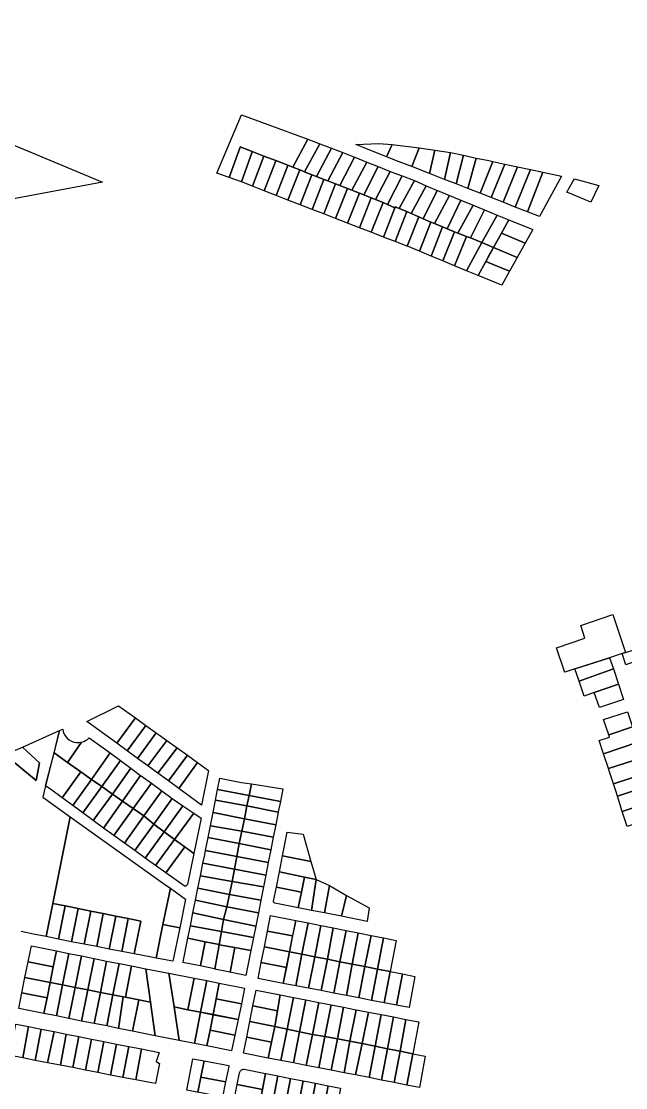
# Model space of a CAD drawing. Header units: millimetres. Extents: x 522658 to 553925, y 7796479 to 7820139.
# Drawn here: x 538934 to 539502, y 7806731 to 7807732 of the extents above; entities that cross this region are included whole.
import ezdxf

# ---------------------------------------------------------------- set-up
doc = ezdxf.new("R2010")
doc.units = ezdxf.units.MM
doc.layers.add('ZONA RESIDENCIAL 2 (ZR_2)', color=2, linetype='Continuous')

msp = doc.modelspace()

# ---------------------------------------------------------------- linework, layer by layer
at = {"layer": 'ZONA RESIDENCIAL 2 (ZR_2)'}
for points in [[(539010.6, 7807581.5), (538875, 7807555.9), (538822.8, 7807556.9), (538822.2, 7807568.1), (538819.3, 7807578.1), (538815.7, 7807587.9), (538811.4, 7807597.4), (538806.4, 7807606.6), (538800.8, 7807615.4), (538794.5, 7807623.7), (538787.6, 7807631.6), (538780.2, 7807638.9), (538772.3, 7807645.7), (538763.9, 7807651.9), (538755, 7807657.4), (538643.8, 7807702.9), (538637.3, 7807719.1), (538642.8, 7807732.5), (538650.5, 7807729.3), (538683, 7807716), (538894, 7807629.8), (539010.6, 7807581.5)], [(539189.4, 7807595.4), (539184.9, 7807597.3), (539173.6, 7807601.6), (539162.3, 7807605.9), (539151.2, 7807610.2), (539139.9, 7807614.6), (539139.8, 7807614.2), (539129.5, 7807585.8), (539118.1, 7807589.8), (539141.2, 7807644.6), (539203.5, 7807621.8), (539189.4, 7807595.4)], [(539189.4, 7807595.4), (539203.5, 7807621.8), (539214.7, 7807617.5), (539200.5, 7807591), (539195.9, 7807592.8), (539189.4, 7807595.4)], [(539200.5, 7807591), (539214.7, 7807617.5), (539225.7, 7807613.2), (539211.8, 7807586.6), (539207.3, 7807588.3), (539200.5, 7807591)], [(539270.2, 7807617.7), (539282.8, 7807616.8), (539277.6, 7807605.2), (539256.5, 7807613.6), (539248.6, 7807616.8), (539270.2, 7807617.7)], [(539277.6, 7807605.2), (539282.8, 7807616.8), (539308.2, 7807613.5), (539301.3, 7807596), (539289.5, 7807600.6), (539277.6, 7807605.2)], [(539151.2, 7807610), (539141.2, 7807581.6), (539129.5, 7807585.8), (539139.8, 7807614.2), (539139.9, 7807614.6), (539151.2, 7807610.2), (539151.2, 7807610)], [(539162.3, 7807605.7), (539151.5, 7807577.5), (539141.2, 7807581.6), (539151.2, 7807610), (539151.2, 7807610.2), (539162.3, 7807605.9), (539162.3, 7807605.7)], [(539173.6, 7807601.4), (539162.5, 7807573.2), (539151.5, 7807577.5), (539162.3, 7807605.7), (539162.3, 7807605.9), (539173.6, 7807601.6), (539173.6, 7807601.4)], [(539211.8, 7807586.6), (539225.7, 7807613.2), (539236.5, 7807609.1), (539222.4, 7807582.5), (539218.7, 7807583.9), (539211.8, 7807586.6)], [(539222.4, 7807582.5), (539236.5, 7807609.1), (539247.4, 7807604.9), (539233.7, 7807578.1), (539229.7, 7807579.7), (539222.4, 7807582.5)], [(539301.3, 7807596), (539308.2, 7807613.5), (539323, 7807611.3), (539318, 7807589.5), (539301.3, 7807596)], [(539318, 7807589.5), (539323, 7807611.3), (539337.8, 7807609.1), (539332, 7807584), (539318, 7807589.5)], [(539332, 7807584), (539337.8, 7807609.1), (539337.8, 7807609.1), (539350, 7807606.6), (539343.1, 7807579.7), (539332, 7807584)], [(539361.9, 7807604), (539354.1, 7807575.4), (539343.1, 7807579.7), (539350, 7807606.6), (539361.9, 7807604)], [(539184.8, 7807597), (539173.8, 7807568.8), (539162.6, 7807573.2), (539162.5, 7807573.2), (539173.6, 7807601.4), (539173.6, 7807601.6), (539184.9, 7807597.3), (539184.8, 7807597)], [(539195.9, 7807592.8), (539184.8, 7807564.5), (539173.8, 7807568.8), (539184.8, 7807597), (539184.9, 7807597.3), (539189.4, 7807595.4), (539195.9, 7807592.8)], [(539233.7, 7807578.1), (539247.4, 7807604.9), (539247.8, 7807604.7), (539259, 7807600.3), (539244.8, 7807573.9), (539241, 7807575.3), (539233.7, 7807578.1)], [(539244.8, 7807573.9), (539259, 7807600.3), (539269.8, 7807596), (539256.3, 7807569.4), (539252.2, 7807571), (539244.8, 7807573.9)], [(539256.3, 7807569.4), (539269.8, 7807596), (539281.1, 7807591.5), (539267.3, 7807565), (539263.1, 7807566.6), (539256.3, 7807569.4)], [(539377.6, 7807600.8), (539365.5, 7807570.9), (539354.1, 7807575.4), (539361.9, 7807604), (539373.8, 7807601.6), (539377.6, 7807600.8)], [(539365.5, 7807570.9), (539377.6, 7807600.8), (539388.9, 7807598.4), (539375.8, 7807566.9), (539365.5, 7807570.9)], [(539400.8, 7807595.9), (539387.2, 7807562.5), (539375.8, 7807566.9), (539388.9, 7807598.4), (539400.8, 7807595.9)], [(539387.2, 7807562.5), (539400.8, 7807595.9), (539413, 7807593.3), (539398.5, 7807558), (539387.2, 7807562.5)], [(539207.3, 7807588.3), (539196.3, 7807560.1), (539184.8, 7807564.5), (539195.9, 7807592.8), (539200.5, 7807591), (539207.3, 7807588.3)], [(539218.7, 7807583.9), (539207.6, 7807555.7), (539196.3, 7807560.1), (539207.3, 7807588.3), (539211.8, 7807586.6), (539218.7, 7807583.9)], [(539267.3, 7807565), (539281.1, 7807591.5), (539292.1, 7807587.3), (539278.5, 7807560.5), (539274.4, 7807562.2), (539267.3, 7807565)], [(539278.5, 7807560.5), (539292.1, 7807587.3), (539303.8, 7807582.8), (539289.5, 7807556.6), (539285.6, 7807558.1), (539285.4, 7807557.4), (539278.5, 7807560.5)], [(539398.5, 7807558), (539413, 7807593.3), (539413, 7807593.3), (539424.5, 7807590.8), (539410.1, 7807553.5), (539398.5, 7807558)], [(539410.1, 7807553.5), (539424.5, 7807590.8), (539441.9, 7807586.9), (539421.5, 7807549.1), (539410.1, 7807553.5)], [(539229.7, 7807579.7), (539218.6, 7807551.5), (539207.6, 7807555.7), (539218.7, 7807583.9), (539222.4, 7807582.5), (539229.7, 7807579.7)], [(539241, 7807575.3), (539229.7, 7807547.2), (539218.6, 7807551.5), (539229.7, 7807579.7), (539233.7, 7807578.1), (539241, 7807575.3)], [(539252.2, 7807571), (539240.9, 7807542.9), (539229.7, 7807547.2), (539241, 7807575.3), (539244.8, 7807573.9), (539252.2, 7807571)], [(539289.5, 7807556.6), (539303.8, 7807582.8), (539314.9, 7807578), (539300.8, 7807552), (539296.6, 7807553.7), (539289.5, 7807556.6)], [(539300.8, 7807552), (539314.9, 7807578), (539325.3, 7807573.5), (539311.9, 7807546.9), (539307.9, 7807548.7), (539300.8, 7807552)], [(539477.1, 7807578.2), (539469.7, 7807562.6), (539457.8, 7807567.5), (539447.2, 7807572), (539452.8, 7807582), (539454.2, 7807584.6), (539477.1, 7807578.2)], [(539263.1, 7807566.6), (539252, 7807538.6), (539240.9, 7807542.9), (539252.2, 7807571), (539256.3, 7807569.4), (539263.1, 7807566.6)], [(539274.4, 7807562.2), (539263.1, 7807534.3), (539252, 7807538.6), (539263.1, 7807566.6), (539267.3, 7807565), (539274.4, 7807562.2)], [(539311.9, 7807546.9), (539325.3, 7807573.5), (539325.4, 7807573.5), (539336.6, 7807568.9), (539322.7, 7807542.4), (539319.1, 7807543.9), (539311.9, 7807546.9)], [(539322.7, 7807542.4), (539336.6, 7807568.9), (539347.4, 7807564.5), (539334.4, 7807537.6), (539330.1, 7807539.4), (539322.7, 7807542.4)], [(539285.4, 7807557.4), (539274.7, 7807529.8), (539263.1, 7807534.3), (539274.4, 7807562.2), (539278.5, 7807560.5), (539285.4, 7807557.4)], [(539296.6, 7807553.7), (539285.7, 7807525.5), (539274.7, 7807529.8), (539285.4, 7807557.4), (539285.6, 7807558.1), (539289.5, 7807556.6), (539296.6, 7807553.7)], [(539334.4, 7807537.6), (539347.4, 7807564.5), (539359, 7807559.8), (539344.6, 7807533.5), (539341.6, 7807534.7), (539334.4, 7807537.6)], [(539344.6, 7807533.5), (539359, 7807559.8), (539369.5, 7807555.5), (539356.5, 7807529), (539352.8, 7807530.4), (539344.6, 7807533.5)], [(539356.5, 7807529), (539369.5, 7807555.5), (539381.5, 7807550.5), (539367.2, 7807524.6), (539356.5, 7807529)], [(539307.9, 7807548.7), (539297, 7807521.2), (539285.7, 7807525.5), (539296.6, 7807553.7), (539300.8, 7807552), (539307.9, 7807548.7)], [(539319.1, 7807543.9), (539308.4, 7807516.5), (539297.2, 7807521.1), (539297, 7807521.2), (539307.9, 7807548.7), (539311.9, 7807546.9), (539319.1, 7807543.9)], [(539367.2, 7807524.6), (539381.5, 7807550.5), (539392.5, 7807546.1), (539385.5, 7807533.3), (539378.2, 7807520), (539367.2, 7807524.6)], [(539407.8, 7807523.9), (539385.5, 7807533.3), (539392.5, 7807546.1), (539415, 7807536.8), (539407.8, 7807523.9)], [(539330.1, 7807539.4), (539319.5, 7807511.9), (539308.4, 7807516.5), (539319.1, 7807543.9), (539322.7, 7807542.4), (539330.1, 7807539.4)], [(539319.5, 7807511.9), (539330.1, 7807539.4), (539334.4, 7807537.6), (539341.6, 7807534.7), (539330.4, 7807507.4), (539319.5, 7807511.9)], [(539352.8, 7807530.4), (539341.6, 7807502.8), (539330.4, 7807507.4), (539341.6, 7807534.7), (539344.6, 7807533.5), (539352.8, 7807530.4)], [(539341.6, 7807502.8), (539352.8, 7807530.4), (539356.5, 7807529), (539367.2, 7807524.6), (539352.6, 7807498.2), (539341.6, 7807502.8)], [(539407.8, 7807523.9), (539400.5, 7807510.7), (539378.2, 7807520), (539385.5, 7807533.3), (539407.8, 7807523.9)], [(539352.6, 7807498.2), (539367.2, 7807524.6), (539378.2, 7807520), (539370.8, 7807506.9), (539363.7, 7807493.7), (539352.6, 7807498.2)], [(539396.9, 7807504.2), (539393.2, 7807497.6), (539370.8, 7807506.9), (539374.5, 7807513.4), (539378.2, 7807520), (539400.5, 7807510.7), (539396.9, 7807504.2)], [(539370.8, 7807506.9), (539393.2, 7807497.6), (539385.8, 7807484.5), (539363.7, 7807493.7), (539370.8, 7807506.9)], [(539454.6, 7807124.2), (539445.1, 7807120.9), (539444.9, 7807121.3), (539444.9, 7807121.5), (539437.4, 7807143.9), (539464, 7807153), (539460.3, 7807164.8), (539490.3, 7807175.1), (539502.3, 7807139.5), (539502.3, 7807139.4), (539499, 7807138.4), (539497.2, 7807137.8), (539487.3, 7807134.6), (539454.9, 7807124.3), (539454.6, 7807124.2)], [(539499, 7807138.4), (539502.3, 7807139.4), (539533.6, 7807149.6), (539536.8, 7807139.9), (539525, 7807136.1), (539524.7, 7807136), (539502.5, 7807128), (539499, 7807138.4)], [(539490.8, 7807124), (539458.5, 7807112.7), (539454.6, 7807124.2), (539487.3, 7807134.6), (539490.8, 7807124)], [(539467.9, 7807115.9), (539490.8, 7807124), (539495.5, 7807109.6), (539472.8, 7807101.9), (539463.3, 7807098.4), (539458.5, 7807112.7), (539467.9, 7807115.9)], [(539472.8, 7807101.9), (539495.5, 7807109.6), (539500.3, 7807095.3), (539477.7, 7807087.9), (539472.8, 7807101.9)], [(539041.6, 7807078), (539023.9, 7807054.2), (538995.8, 7807074.6), (539025.6, 7807089.5), (539041.6, 7807078)], [(539051.3, 7807071), (539033.6, 7807047.1), (539023.9, 7807054.2), (539041.6, 7807078), (539051.3, 7807071)], [(539508.9, 7807069.7), (539486.4, 7807062.2), (539481.5, 7807076.6), (539504.2, 7807083.7), (539508.9, 7807069.7)], [(538990.9, 7807055.2), (538977.5, 7807036.3), (538965, 7807045.2), (538970.2, 7807066.3), (538973.1, 7807067.5), (538973.6, 7807065.1), (538974.5, 7807062.9), (538975.8, 7807060.8), (538977.4, 7807058.9), (538979.2, 7807057.4), (538981.4, 7807056.2), (538983.6, 7807055.3), (538986, 7807054.9), (538988.5, 7807054.8), (538990.9, 7807055.2)], [(539061.1, 7807064), (539043.4, 7807040), (539033.6, 7807047.1), (539051.3, 7807071), (539061.1, 7807064)], [(539513.8, 7807055.4), (539481.5, 7807044.2), (539477.4, 7807056.8), (539487.1, 7807060), (539486.4, 7807062.2), (539508.9, 7807069.7), (539513.8, 7807055.4)], [(539017.7, 7807045.1), (539000.1, 7807020.3), (538990.1, 7807027.3), (538977.5, 7807036.3), (538990.9, 7807055.2), (538992.9, 7807055.8), (538994.7, 7807056.7), (538996.5, 7807057.8), (538998, 7807059.2), (539017.7, 7807045.1)], [(539071.1, 7807056.8), (539053, 7807033), (539043.4, 7807040), (539061.1, 7807064), (539071.1, 7807056.8)], [(539080.7, 7807049.8), (539062.6, 7807026), (539053, 7807033), (539071.1, 7807056.8), (539080.7, 7807049.8)], [(539518.6, 7807040.9), (539486.1, 7807030.5), (539481.5, 7807044.2), (539513.8, 7807055.4), (539518.6, 7807040.9)], [(538917.4, 7807044.7), (538928.6, 7807047.6), (538935.2, 7807050.5), (538951.2, 7807035.9), (538948.3, 7807019.3), (538917.4, 7807044.7)], [(538990.1, 7807027.3), (538972.6, 7807003.1), (538962.9, 7807010.1), (538957.1, 7807014.2), (538965, 7807045.2), (538977.5, 7807036.3), (538990.1, 7807027.3)], [(539000.1, 7807020.3), (539017.7, 7807045.1), (539027.3, 7807038.1), (539009.8, 7807013.5), (539000.1, 7807020.3)], [(539090.3, 7807042.9), (539072.5, 7807018.8), (539062.6, 7807026), (539080.7, 7807049.8), (539090.3, 7807042.9)], [(539009.8, 7807013.5), (539027.3, 7807038.1), (539037.2, 7807030.7), (539019.8, 7807006.5), (539009.8, 7807013.5)], [(539099.8, 7807036.1), (539082.2, 7807011.8), (539072.5, 7807018.8), (539090.3, 7807042.9), (539099.8, 7807036.1)], [(539110.3, 7807028.5), (539103.7, 7806996.1), (539082.2, 7807011.8), (539099.8, 7807036.1), (539110.3, 7807028.5)], [(539523.4, 7807026.8), (539490.8, 7807016.1), (539486.8, 7807028.3), (539486.1, 7807030.5), (539518.6, 7807040.9), (539523.4, 7807026.8)], [(538972.6, 7807003.1), (538990.1, 7807027.3), (539000.1, 7807020.3), (538982.6, 7806995.8), (538972.6, 7807003.1)], [(539019.8, 7807006.5), (539037.2, 7807030.7), (539046.4, 7807023.9), (539029.4, 7806999.8), (539019.8, 7807006.5)], [(539527.2, 7807015.4), (539494.8, 7807004.5), (539493.1, 7807009.5), (539490.8, 7807016.1), (539523.4, 7807026.8), (539527.2, 7807015.4)], [(538982.6, 7806995.8), (539000.1, 7807020.3), (539009.8, 7807013.5), (538992.2, 7806988.8), (538982.6, 7806995.8)], [(539029.4, 7806999.8), (539046.4, 7807023.9), (539046.8, 7807023.6), (539056.5, 7807016.6), (539039.5, 7806992.8), (539029.4, 7806999.8)], [(539039.5, 7806992.8), (539056.5, 7807016.6), (539066.3, 7807009.4), (539049.4, 7806985.9), (539039.5, 7806992.8)], [(539150.5, 7807016), (539148.3, 7807005.3), (539118.8, 7807010.9), (539120.9, 7807021.4), (539141.1, 7807017.5), (539150.5, 7807016)], [(539148.3, 7807005.3), (539150.5, 7807016), (539180.1, 7807011.3), (539177.8, 7806999.6), (539148.3, 7807005.3)], [(539494.8, 7807004.5), (539527.2, 7807015.4), (539532, 7807001.2), (539499, 7806990), (539494.8, 7807004.5)], [(538992.2, 7806988.8), (539009.8, 7807013.5), (539019.8, 7807006.5), (539001.9, 7806981.7), (538992.2, 7806988.8), (538992.2, 7806988.8)], [(539001.9, 7806981.7), (539019.8, 7807006.5), (539029.4, 7806999.8), (539011.6, 7806974.6), (539001.9, 7806981.7)], [(539049.4, 7806985.9), (539066.3, 7807009.4), (539076.1, 7807002.3), (539058.7, 7806978.3), (539049.4, 7806985.9)], [(539148.3, 7807005.3), (539146.3, 7806995.3), (539116.8, 7807000.9), (539118.8, 7807010.9), (539148.3, 7807005.3)], [(539146.3, 7806995.3), (539148.3, 7807005.3), (539177.8, 7806999.6), (539175.8, 7806989.7), (539175.8, 7806989.6), (539146.3, 7806995.3)], [(539011.6, 7806974.6), (539029.4, 7806999.8), (539039.5, 7806992.8), (539021.3, 7806967.5), (539011.6, 7806974.6)], [(539058.7, 7806978.3), (539076.1, 7807002.3), (539086, 7806995.5), (539068.6, 7806971), (539058.7, 7806978.3)], [(539068.6, 7806971), (539086, 7806995.5), (539096.3, 7806988.5), (539078.3, 7806963.9), (539068.6, 7806971)], [(539146.3, 7806995.3), (539143.9, 7806983.3), (539114.5, 7806989.1), (539116.8, 7807000.9), (539146.3, 7806995.3)], [(539143.9, 7806983.3), (539146.3, 7806995.3), (539175.8, 7806989.6), (539173.4, 7806977.6), (539143.9, 7806983.3)], [(539499, 7806990), (539532, 7807001.2), (539536.8, 7806986.7), (539503.8, 7806976.1), (539499, 7806990)], [(538963.8, 7806903.8), (538980.1, 7806985.2), (539070.1, 7806921), (539074.4, 7806918), (539067.4, 7806883.8), (539061, 7806852.4), (539056.6, 7806853.2), (539040.4, 7806856.3), (539046.6, 7806887.1), (539034.8, 7806889.5), (539023.1, 7806891.8), (539011.3, 7806894.2), (538999.5, 7806896.6), (538987.8, 7806899), (538975.4, 7806901.4), (538963.8, 7806903.8)], [(539021.3, 7806967.5), (539039.5, 7806992.8), (539049.4, 7806985.9), (539031.1, 7806960.4), (539021.3, 7806967.5)], [(539031.1, 7806960.4), (539049.4, 7806985.9), (539058.7, 7806978.3), (539040.8, 7806953.5), (539031.1, 7806960.4)], [(539078.3, 7806963.9), (539096.3, 7806988.5), (539103.3, 7806983.7), (539096.4, 7806950.7), (539078.3, 7806963.9)], [(539143.9, 7806983.3), (539141.5, 7806971.7), (539112, 7806976.8), (539114.5, 7806989.1), (539143.9, 7806983.3)], [(539040.8, 7806953.5), (539058.7, 7806978.3), (539068.6, 7806971), (539050.8, 7806946.3), (539040.8, 7806953.5)], [(539141.5, 7806971.7), (539139.1, 7806959.9), (539109.8, 7806965.6), (539112, 7806976.8), (539141.5, 7806971.7)], [(539141.5, 7806971.7), (539143.9, 7806983.3), (539173.4, 7806977.6), (539171.1, 7806965.9), (539141.5, 7806971.7)], [(539050.8, 7806946.3), (539068.6, 7806971), (539078.3, 7806963.9), (539060.5, 7806939.4), (539050.8, 7806946.3)], [(539139.1, 7806959.9), (539136.8, 7806947.8), (539107.4, 7806953.5), (539109.8, 7806965.6), (539139.1, 7806959.9)], [(539139.1, 7806959.9), (539141.5, 7806971.7), (539171.1, 7806965.9), (539168.8, 7806954.1), (539139.1, 7806959.9)], [(539199.1, 7806968.7), (539206.5, 7806943), (539179.8, 7806948.4), (539184.2, 7806970.7), (539199.1, 7806968.7)], [(539088, 7806956.8), (539070.2, 7806932.4), (539060.5, 7806939.4), (539078.3, 7806963.9), (539088, 7806956.8)], [(539070.2, 7806932.4), (539088, 7806956.8), (539096.4, 7806950.7), (539090.3, 7806921.5), (539090.1, 7806921.1), (539089.9, 7806920.8), (539089.6, 7806920.5), (539089.3, 7806920.3), (539088.9, 7806920.2), (539088.5, 7806920.1), (539088.1, 7806920), (539087.7, 7806920.1), (539087.3, 7806920.2), (539070.2, 7806932.4)], [(539136.8, 7806947.8), (539139.1, 7806959.9), (539168.8, 7806954.1), (539166.4, 7806942.1), (539136.8, 7806947.8)], [(539136.8, 7806947.8), (539134.6, 7806935.9), (539105, 7806941.7), (539106.6, 7806949.4), (539107.4, 7806953.5), (539136.8, 7806947.8)], [(539134.6, 7806935.9), (539136.8, 7806947.8), (539166.4, 7806942.1), (539164, 7806930.2), (539134.6, 7806935.9)], [(539206.5, 7806943), (539211.3, 7806926.2), (539200.5, 7806928.4), (539176.8, 7806933.4), (539179.8, 7806948.4), (539206.5, 7806943)], [(539134.6, 7806935.9), (539132.4, 7806924.5), (539102.6, 7806929.7), (539105, 7806941.7), (539134.6, 7806935.9)], [(539132.4, 7806924.5), (539134.6, 7806935.9), (539164, 7806930.2), (539161.9, 7806919.2), (539132.4, 7806924.5)], [(539132.4, 7806924.5), (539130, 7806912), (539100.3, 7806918.1), (539102.6, 7806929.7), (539132.4, 7806924.5)], [(539130, 7806912), (539132.4, 7806924.5), (539161.9, 7806919.2), (539159.4, 7806906.7), (539130, 7806912)], [(539197.6, 7806914.2), (539174, 7806919), (539176.8, 7806933.4), (539200.5, 7806928.4), (539197.6, 7806914.2)], [(539211.3, 7806926.2), (539207, 7806897.2), (539194.6, 7806899.7), (539197.6, 7806914.2), (539200.5, 7806928.4), (539211.3, 7806926.2)], [(539224, 7806920.7), (539219.3, 7806894.8), (539207, 7806897.2), (539211.3, 7806926.2), (539224, 7806920.7)], [(539067.4, 7806883.8), (539074.4, 7806918), (539088.7, 7806907.8), (539083.1, 7806880.8), (539067.4, 7806883.8)], [(539127.3, 7806900.5), (539098, 7806906.7), (539100.3, 7806918.1), (539130, 7806912), (539127.3, 7806900.5)], [(539197.6, 7806914.2), (539194.6, 7806899.7), (539172.5, 7806904), (539172.2, 7806904.2), (539172, 7806904.3), (539171.8, 7806904.5), (539171.6, 7806904.8), (539171.5, 7806905), (539171.4, 7806905.3), (539171.4, 7806905.6), (539171.4, 7806905.9), (539174, 7806919), (539197.6, 7806914.2)], [(539219.3, 7806894.8), (539224, 7806920.7), (539239.8, 7806911.2), (539235.2, 7806891.7), (539219.3, 7806894.8)], [(539127.3, 7806900.5), (539124.4, 7806888.8), (539095.6, 7806894.8), (539098, 7806906.7), (539127.3, 7806900.5)], [(539157.1, 7806895), (539127.3, 7806900.5), (539130, 7806912), (539159.4, 7806906.7), (539157.1, 7806895)], [(539261.2, 7806899.5), (539259.5, 7806886.8), (539235.2, 7806891.7), (539239.8, 7806911.2), (539261.2, 7806899.5)], [(538975.4, 7806901.4), (538969.2, 7806870.2), (538957.6, 7806872.6), (538963.8, 7806903.8), (538975.4, 7806901.4)], [(538969.2, 7806870.2), (538975.4, 7806901.4), (538987.8, 7806899), (538981.5, 7806867.8), (538969.2, 7806870.2)], [(538993.3, 7806865.5), (538981.5, 7806867.8), (538987.8, 7806899), (538999.5, 7806896.6), (538993.3, 7806865.5)], [(539005.1, 7806863.2), (538993.3, 7806865.5), (538999.5, 7806896.6), (539011.3, 7806894.2), (539005.1, 7806863.2)], [(539016.9, 7806860.9), (539005.1, 7806863.2), (539011.3, 7806894.2), (539023.1, 7806891.8), (539016.9, 7806860.9)], [(539124.4, 7806888.8), (539122.5, 7806877.3), (539093.2, 7806882.8), (539095.6, 7806894.8), (539124.4, 7806888.8)], [(539157.1, 7806895), (539154.6, 7806882.4), (539124.4, 7806888.8), (539127.3, 7806900.5), (539157.1, 7806895)], [(539028.7, 7806858.6), (539016.9, 7806860.9), (539023.1, 7806891.8), (539034.8, 7806889.5), (539028.7, 7806858.6)], [(539040.4, 7806856.3), (539028.7, 7806858.6), (539034.8, 7806889.5), (539046.6, 7806887.1), (539040.4, 7806856.3)], [(539061, 7806852.4), (539067.4, 7806883.8), (539083.1, 7806880.8), (539076.7, 7806849.4), (539061, 7806852.4)], [(539122.5, 7806877.3), (539124.4, 7806888.8), (539154.6, 7806882.4), (539152.4, 7806871.6), (539122.5, 7806877.3)], [(539189.3, 7806873.2), (539165.7, 7806877.7), (539168.6, 7806892.4), (539192.2, 7806887.7), (539189.3, 7806873.2)], [(539186.4, 7806858.3), (539192.2, 7806887.7), (539203.9, 7806885.4), (539198, 7806856), (539186.4, 7806858.3)], [(539198, 7806856), (539203.9, 7806885.4), (539215.8, 7806883.1), (539210, 7806853.7), (539198, 7806856)], [(539122.5, 7806877.3), (539120.3, 7806865), (539120.1, 7806865.1), (539107, 7806867.8), (539090.8, 7806871.2), (539093.2, 7806882.8), (539122.5, 7806877.3)], [(539120.3, 7806865), (539122.5, 7806877.3), (539152.4, 7806871.6), (539150, 7806859.6), (539135, 7806862.3), (539120.3, 7806865)], [(539189.3, 7806873.2), (539186.4, 7806858.3), (539162.7, 7806862.9), (539165.7, 7806877.7), (539189.3, 7806873.2)], [(539210, 7806853.7), (539215.8, 7806883.1), (539227.5, 7806880.7), (539221.9, 7806851.3), (539210, 7806853.7)], [(539221.9, 7806851.3), (539227.5, 7806880.7), (539239.5, 7806878.3), (539233.8, 7806849), (539221.9, 7806851.3)], [(539233.8, 7806849), (539239.5, 7806878.3), (539250.9, 7806876.1), (539245.4, 7806846.7), (539233.8, 7806849)], [(539245.4, 7806846.7), (539250.9, 7806876.1), (539263, 7806873.7), (539257.2, 7806844.4), (539245.4, 7806846.7)], [(538940.6, 7806848.9), (538943.7, 7806864), (538967.2, 7806859.2), (538964.2, 7806844.2), (538940.6, 7806848.9)], [(539102.6, 7806845.3), (539102.5, 7806845), (539086.2, 7806848.4), (539086.3, 7806848.9), (539090.8, 7806871.2), (539107, 7806867.8), (539102.6, 7806845.3)], [(539120.3, 7806865), (539116.1, 7806842.1), (539115.7, 7806842.2), (539102.5, 7806845), (539102.6, 7806845.3), (539107, 7806867.8), (539120.1, 7806865.1), (539120.3, 7806865)], [(539116.1, 7806842.1), (539120.3, 7806865), (539135, 7806862.3), (539130.4, 7806839.2), (539130.3, 7806839.1), (539116.1, 7806842.1)], [(539257.2, 7806844.4), (539263, 7806873.7), (539274.7, 7806871.3), (539269.1, 7806842.1), (539257.2, 7806844.4)], [(539269.1, 7806842.1), (539274.7, 7806871.3), (539286.7, 7806869), (539281, 7806839.8), (539269.1, 7806842.1)], [(538978.9, 7806856.8), (538973, 7806827.3), (538961.3, 7806829.6), (538964.2, 7806844.2), (538967.2, 7806859.2), (538978.9, 7806856.8)], [(538990.7, 7806854.4), (538984.8, 7806824.9), (538973, 7806827.3), (538978.9, 7806856.8), (538990.7, 7806854.4)], [(539002.7, 7806851.9), (538996.7, 7806822.6), (538984.8, 7806824.9), (538990.7, 7806854.4), (539002.7, 7806851.9)], [(539150, 7806859.6), (539145.3, 7806835.9), (539130.3, 7806839.1), (539130.4, 7806839.2), (539135, 7806862.3), (539150, 7806859.6)], [(539183.5, 7806843.5), (539159.8, 7806848.2), (539162.7, 7806862.9), (539186.4, 7806858.3), (539183.5, 7806843.5)], [(539180.5, 7806828.6), (539186.4, 7806858.3), (539198, 7806856), (539192.4, 7806826.3), (539180.5, 7806828.6)], [(539192.4, 7806826.3), (539198, 7806856), (539210, 7806853.7), (539204.2, 7806824.1), (539192.4, 7806826.3)], [(538937.6, 7806834.3), (538940.6, 7806848.9), (538964.2, 7806844.2), (538961.3, 7806829.6), (538937.6, 7806834.3)], [(539014.4, 7806849.6), (539008.5, 7806820.2), (538996.7, 7806822.6), (539002.7, 7806851.9), (539002.8, 7806851.9), (539014.4, 7806849.6)], [(539026.2, 7806847.3), (539020.3, 7806817.9), (539008.5, 7806820.2), (539014.4, 7806849.6), (539026.2, 7806847.3)], [(539037.9, 7806845), (539032.1, 7806815.6), (539029.9, 7806816), (539020.3, 7806817.9), (539026.2, 7806847.3), (539037.9, 7806845)], [(539051.2, 7806842.4), (539055.6, 7806810.9), (539044.6, 7806813.1), (539032.1, 7806815.6), (539037.9, 7806845), (539051.2, 7806842.4)], [(539183.5, 7806843.5), (539180.5, 7806828.6), (539156.8, 7806833.1), (539159.8, 7806848.2), (539183.5, 7806843.5)], [(539204.2, 7806824.1), (539210, 7806853.7), (539221.9, 7806851.3), (539216.2, 7806821.8), (539204.2, 7806824.1)], [(539216.2, 7806821.8), (539221.9, 7806851.3), (539233.8, 7806849), (539228, 7806819.5), (539216.2, 7806821.8)], [(539228, 7806819.5), (539233.8, 7806849), (539245.4, 7806846.7), (539239.8, 7806817.2), (539228, 7806819.5)], [(539239.8, 7806817.2), (539245.4, 7806846.7), (539257.2, 7806844.4), (539251.4, 7806815), (539239.8, 7806817.2)], [(539251.4, 7806815), (539257.2, 7806844.4), (539269.1, 7806842.1), (539263.4, 7806812.7), (539251.4, 7806815)], [(538961.3, 7806829.6), (538958.4, 7806815.1), (538934.8, 7806819.8), (538937.6, 7806834.3), (538961.3, 7806829.6)], [(539077.8, 7806806.5), (539082.7, 7806775), (539060, 7806779.5), (539055.6, 7806810.9), (539051.2, 7806842.4), (539073, 7806838.1), (539077.8, 7806806.5)], [(539096.7, 7806833.5), (539090.8, 7806803.9), (539077.8, 7806806.5), (539073, 7806838.1), (539096.7, 7806833.5)], [(539263.4, 7806812.7), (539269.1, 7806842.1), (539281, 7806839.8), (539275.3, 7806810.4), (539263.4, 7806812.7)], [(539292.6, 7806837.5), (539287, 7806808.2), (539275.3, 7806810.4), (539281, 7806839.8), (539292.6, 7806837.5)], [(539304.3, 7806835.2), (539298.9, 7806805.9), (539287, 7806808.2), (539292.6, 7806837.5), (539304.3, 7806835.2)], [(538967.2, 7806798), (538955.5, 7806800.3), (538958.4, 7806815.1), (538961.3, 7806829.6), (538973, 7806827.3), (538967.2, 7806798)], [(538979, 7806795.6), (538967.2, 7806798), (538973, 7806827.3), (538984.8, 7806824.9), (538979, 7806795.6)], [(538990.9, 7806793.2), (538979, 7806795.6), (538984.8, 7806824.9), (538996.7, 7806822.6), (538990.9, 7806793.2)], [(539090.8, 7806803.9), (539096.7, 7806833.5), (539108.6, 7806831.2), (539102.7, 7806801.6), (539090.8, 7806803.9)], [(539102.7, 7806801.6), (539108.6, 7806831.2), (539120.3, 7806828.8), (539117.4, 7806814.2), (539114.5, 7806799.3), (539102.7, 7806801.6)], [(539141.1, 7806809.5), (539117.4, 7806814.2), (539120.3, 7806828.8), (539144.1, 7806824.2), (539141.1, 7806809.5)], [(538958.4, 7806815.1), (538955.5, 7806800.3), (538931.9, 7806805), (538934.8, 7806819.8), (538958.4, 7806815.1)], [(539002.7, 7806790.9), (538990.9, 7806793.2), (538996.7, 7806822.6), (539008.5, 7806820.2), (539002.7, 7806790.9)], [(539020.3, 7806817.9), (539014.5, 7806788.6), (539002.7, 7806790.9), (539008.5, 7806820.2), (539020.3, 7806817.9)], [(539029.9, 7806816), (539025.7, 7806786.3), (539014.5, 7806788.6), (539020.3, 7806817.9), (539029.9, 7806816)], [(539044.6, 7806813.1), (539038.7, 7806783.8), (539025.7, 7806786.3), (539029.9, 7806816), (539032.1, 7806815.6), (539044.6, 7806813.1)], [(539141.1, 7806809.5), (539138, 7806794.6), (539114.5, 7806799.3), (539117.4, 7806814.2), (539141.1, 7806809.5)], [(539175, 7806802.7), (539152, 7806807.4), (539155, 7806822.3), (539177.5, 7806817.8), (539177.5, 7806817.8), (539175, 7806802.7)], [(539172.6, 7806788.1), (539177.5, 7806817.8), (539190.1, 7806815.3), (539184.2, 7806785.7), (539172.6, 7806788.1)], [(539184.2, 7806785.7), (539190.1, 7806815.3), (539201.6, 7806813.1), (539195.8, 7806783.2), (539184.2, 7806785.7)], [(539055.6, 7806810.9), (539060, 7806779.5), (539038.7, 7806783.8), (539044.6, 7806813.1), (539055.6, 7806810.9)], [(539082.7, 7806775), (539077.8, 7806806.5), (539090.8, 7806803.9), (539102.7, 7806801.6), (539096.9, 7806772.2), (539082.7, 7806775)], [(539175, 7806802.7), (539172.6, 7806788.1), (539149.1, 7806792.9), (539152, 7806807.4), (539175, 7806802.7)], [(539195.8, 7806783.2), (539201.6, 7806813.1), (539213.8, 7806810.7), (539207.8, 7806780.7), (539195.8, 7806783.2)], [(539207.8, 7806780.7), (539213.8, 7806810.7), (539225.4, 7806808.5), (539225.5, 7806808.5), (539219.6, 7806778.7), (539219.5, 7806778.7), (539207.8, 7806780.7)], [(539219.6, 7806778.7), (539225.5, 7806808.5), (539237.2, 7806806.2), (539231.4, 7806776.4), (539219.6, 7806778.7)], [(539231.4, 7806776.4), (539237.2, 7806806.2), (539248.9, 7806803.9), (539242.9, 7806774.2), (539231.4, 7806776.4)], [(539242.9, 7806774.2), (539248.9, 7806803.9), (539260.6, 7806801.7), (539254.5, 7806772), (539242.9, 7806774.2)], [(539096.9, 7806772.2), (539102.7, 7806801.6), (539114.5, 7806799.2), (539111.6, 7806784.6), (539108.7, 7806769.9), (539096.9, 7806772.2)], [(539134.9, 7806780), (539111.6, 7806784.6), (539114.5, 7806799.2), (539138, 7806794.6), (539134.9, 7806780)], [(539254.5, 7806772), (539260.6, 7806801.7), (539272.6, 7806799.4), (539266.8, 7806769.6), (539254.5, 7806772)], [(539266.8, 7806769.6), (539272.6, 7806799.4), (539284.1, 7806797.2), (539278.4, 7806767.3), (539266.8, 7806769.6)], [(539295.8, 7806794.8), (539290.3, 7806765), (539278.4, 7806767.3), (539284.1, 7806797.2), (539295.8, 7806794.8)], [(539290.3, 7806765), (539295.8, 7806794.8), (539307.8, 7806792.4), (539302.2, 7806762.6), (539290.3, 7806765)], [(538941, 7806788), (538935.5, 7806758.6), (538923.7, 7806761), (538923.4, 7806761), (538929.1, 7806790.4), (538929.5, 7806790.3), (538941, 7806788)], [(538953, 7806785.7), (538947.3, 7806756.3), (538935.5, 7806758.6), (538941, 7806788), (538953, 7806785.7)], [(538965, 7806783.3), (538958.9, 7806754.1), (538947.3, 7806756.3), (538953, 7806785.7), (538965, 7806783.3)], [(539134.9, 7806780), (539131.9, 7806765.3), (539108.7, 7806769.9), (539111.6, 7806784.6), (539134.9, 7806780)], [(539169.5, 7806773.4), (539146.1, 7806778.1), (539149.1, 7806792.9), (539172.6, 7806788.1), (539169.5, 7806773.4)], [(539166.4, 7806758.5), (539169.5, 7806773.4), (539172.6, 7806788.1), (539184.2, 7806785.7), (539178.3, 7806756.2), (539166.4, 7806758.5)], [(539178.3, 7806756.2), (539184.2, 7806785.7), (539195.8, 7806783.2), (539190.2, 7806753.9), (539178.3, 7806756.2)], [(538976.5, 7806781), (538971.1, 7806751.7), (538958.9, 7806754.1), (538965, 7806783.3), (538976.5, 7806781)], [(538988.3, 7806778.7), (538982.5, 7806749.5), (538971.1, 7806751.7), (538976.5, 7806781), (538988.3, 7806778.7)], [(539000.1, 7806776.3), (538994.4, 7806747.2), (538982.5, 7806749.5), (538988.3, 7806778.7), (539000.1, 7806776.3)], [(539011.9, 7806774), (539006.2, 7806744.8), (538994.4, 7806747.2), (539000.1, 7806776.3), (539011.9, 7806774)], [(539023.6, 7806771.6), (539018, 7806742.5), (539006.2, 7806744.8), (539011.9, 7806774), (539023.6, 7806771.6)], [(539169.5, 7806773.4), (539166.4, 7806758.5), (539143, 7806763.1), (539146.1, 7806778.1), (539169.5, 7806773.4)], [(539190.2, 7806753.9), (539195.8, 7806783.2), (539207.8, 7806780.7), (539202, 7806751.6), (539190.2, 7806753.9)], [(539202, 7806751.6), (539207.8, 7806780.7), (539219.6, 7806778.7), (539213.8, 7806749.3), (539202, 7806751.6)], [(539213.8, 7806749.3), (539219.6, 7806778.7), (539231.4, 7806776.4), (539225.6, 7806747), (539213.8, 7806749.3)], [(539225.6, 7806747), (539231.4, 7806776.4), (539242.9, 7806774.2), (539237.7, 7806744.7), (539225.6, 7806747)], [(539237.7, 7806744.7), (539242.9, 7806774.2), (539254.5, 7806772), (539248.5, 7806742.6), (539237.8, 7806744.7), (539237.7, 7806744.7)], [(539035.4, 7806769.3), (539029.7, 7806740.3), (539018, 7806742.5), (539023.6, 7806771.6), (539035.4, 7806769.3)], [(539047.2, 7806767), (539041.8, 7806737.9), (539029.7, 7806740.3), (539035.4, 7806769.3), (539047.2, 7806767)], [(539063.9, 7806763.8), (539061, 7806755.3), (539064, 7806753.5), (539060.4, 7806734.6), (539053.5, 7806735.8), (539041.8, 7806737.9), (539047.2, 7806767), (539063.9, 7806763.8)], [(539248.5, 7806742.6), (539254.5, 7806772), (539266.8, 7806769.6), (539261.1, 7806740.1), (539248.5, 7806742.6)], [(539261.1, 7806740.1), (539266.8, 7806769.6), (539278.4, 7806767.3), (539272.7, 7806737.8), (539261.1, 7806740.1)], [(539272.7, 7806737.8), (539278.4, 7806767.3), (539290.3, 7806765), (539284.8, 7806735.4), (539272.7, 7806737.8)], [(539284.8, 7806735.4), (539290.3, 7806765), (539302.2, 7806762.6), (539296.6, 7806733.1), (539284.8, 7806735.4)], [(539089.9, 7806728.3), (539095.5, 7806757.8), (539106, 7806755.8), (539102.9, 7806740.6), (539100, 7806726.3), (539099.2, 7806726.5), (539089.9, 7806728.3)], [(539126.2, 7806736.1), (539102.9, 7806740.6), (539106, 7806755.8), (539129.3, 7806751.4), (539129.2, 7806750.7), (539126.2, 7806736.1)], [(539314, 7806760.3), (539308.4, 7806730.8), (539296.6, 7806733.1), (539302.2, 7806762.6), (539314, 7806760.3)], [(539160.9, 7806729), (539137.1, 7806733.7), (539139.3, 7806744.7), (539139.5, 7806745.3), (539139.8, 7806745.9), (539140.2, 7806746.4), (539140.7, 7806746.9), (539141.2, 7806747.3), (539141.8, 7806747.6), (539142.5, 7806747.8), (539143.1, 7806747.9), (539143.8, 7806747.9), (539163.8, 7806744), (539160.9, 7806729)], [(539158.1, 7806714.5), (539163.8, 7806744), (539163.9, 7806744), (539164.2, 7806743.9), (539175.5, 7806741.7), (539169.8, 7806712.2), (539158.1, 7806714.5)], [(539126.2, 7806736.1), (539123.3, 7806721.8), (539100, 7806726.3), (539102.9, 7806740.6), (539126.2, 7806736.1)], [(539160.9, 7806729), (539158.1, 7806714.5), (539134.3, 7806719.3), (539137.1, 7806733.7), (539160.9, 7806729)], [(539169.8, 7806712.2), (539175.5, 7806741.7), (539187.3, 7806739.4), (539181.6, 7806709.9), (539169.8, 7806712.2)], [(539181.6, 7806709.9), (539187.3, 7806739.4), (539199.2, 7806737), (539193.5, 7806707.6), (539181.6, 7806709.9)], [(539210.7, 7806734.8), (539205, 7806705.3), (539193.5, 7806707.6), (539199.2, 7806737), (539210.7, 7806734.8)], [(539222.6, 7806732.5), (539217, 7806702.9), (539205, 7806705.3), (539210.7, 7806734.8), (539222.6, 7806732.5)], [(539234.4, 7806730.2), (539228.7, 7806700.6), (539217, 7806702.9), (539222.6, 7806732.5), (539234.4, 7806730.2)]]:
    msp.add_lwpolyline(points, close=True, dxfattribs=at)
msp.add_lwpolyline([(538917.4, 7807044.7), (538948.3, 7807019.3), (538951.2, 7807035.9), (538935.2, 7807050.5), (538970.2, 7807066.3), (538957.1, 7807014.2), (538954.5, 7807003.5), (538980.1, 7806985.2), (538963.8, 7806903.8), (538957.6, 7806872.6), (538945.8, 7806874.9), (538934, 7806877.3)], dxfattribs=at)

doc.saveas('drawing.dxf')
